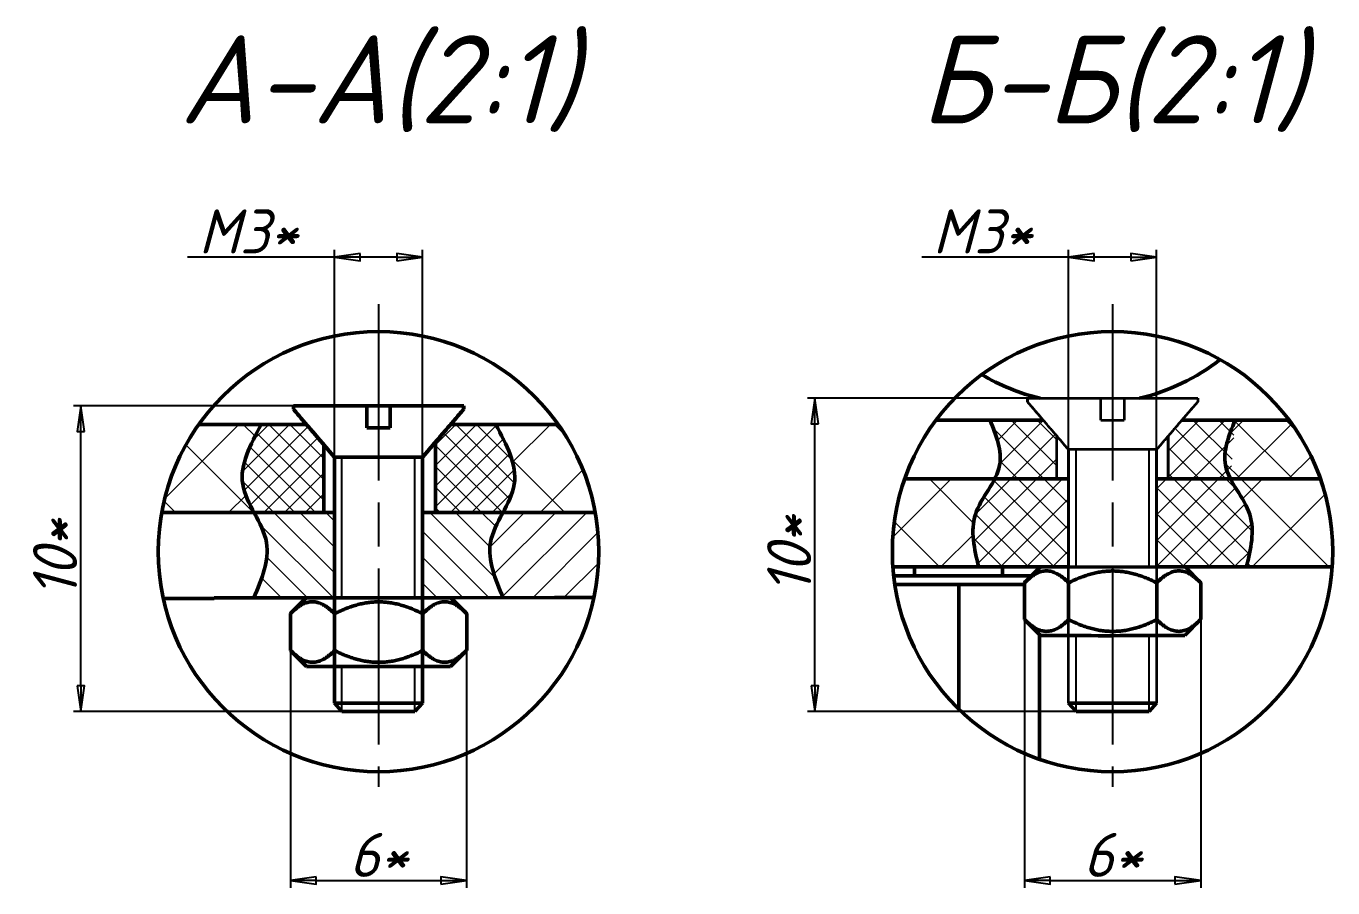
# Model space of a CAD drawing. Header units: inches. Extents: x -14 to 5184, y -66 to 1689.
# Drawn here: x 2811.5 to 2900.5, y 564.7 to 623.5 of the extents above; entities that cross this region are included whole.
import ezdxf

# ---------------------------------------------------------------- set-up
doc = ezdxf.new("R2010")
doc.units = ezdxf.units.IN
doc.header["$MEASUREMENT"] = 0
doc.linetypes.add('ACAD_ISO08W100', pattern=[36, 24, -3, 6, -3])
for name, color, linetype, lineweight in [('Видимые тонкие (ГОСТ)', 7, 'Continuous', 25), ('Видимый контур (ГОСТ)', 7, 'Continuous', 50), ('Осевая линия (ГОСТ)', 7, 'ACAD_ISO08W100', 25), ('Размер (ГОСТ)', 7, 'Continuous', 25), ('Штриховка (ГОСТ)', 7, 'Continuous', 18)]:
    doc.layers.add(name, color=color, linetype=linetype, lineweight=lineweight)
doc.styles.add('Standart 3.0', font='gost_b.ttf', dxfattribs={"oblique": 15, "height": 3})
doc.dimstyles.new('Обычный (ГОСТ)', dxfattribs={"dimscale": 0.5, "dimtxt": 3.5, "dimasz": 3.5, "dimexe": 1, "dimexo": 0, "dimgap": 0.5, "dimtad": 1, "dimrnd": 1e-08, "dimtxsty": 'Standart 3.0', "dimblk": 'Filled-1', "dimblk1": 'Filled-1', "dimblk2": 'Filled-1', "dimcen": 0.09, "dimdle": 15, "dimclrd": 256, "dimclre": 256, "dimclrt": 256, "dimazin": 2, "dimtfac": 0.714286, "dimtmove": 0, "dimatfit": 3, "dimfxl": 1, "dimtolj": 1, "dimlwd": 25, "dimlwe": 25, "dimarcsym": 0})

# ---------------------------------------------------------------- blocks, each defined once
blk = doc.blocks.new('Filled-1')
at = {"color": 0}
for p, q in [((0, 0), (-1, 0.143)), ((-1, 0.143), (-1, -0.143)), ((-1, 0), (0, 0)), ((-1, -0.143), (0, 0))]:
    blk.add_line(p, q, dxfattribs=at)
at = {"color": 0, "flags": 128}
blk.add_lwpolyline([(-1, -0.143), (0, 0), (-1, 0.143), (-1, -0.143)], dxfattribs=at)
at = {"color": 0}
blk.add_solid([(-1, -0.143), (0, 0), (-1, 0.143), (-1, -0.143)], dxfattribs=at)
blk = doc.blocks.new('*D165')
at = {"layer": 'Размер (ГОСТ)', "lineweight": 25, "ltscale": 0.5, "transparency": 16777216}
for p, q in [((2832.546, 577.326), (2832.541, 608.234)), ((2838.546, 577.327), (2838.541, 608.235)), ((2832.541, 607.734), (2822.546, 607.732)), ((2836.791, 607.735), (2834.291, 607.734))]:
    blk.add_line(p, q, dxfattribs=at)
at = {"layer": 'Размер (ГОСТ)', "lineweight": 25, "ltscale": 0.5, "transparency": 16777216, "xscale": 1.75, "yscale": 1.75, "zscale": 1.75}
for p, rotation in [((2832.541, 607.734), 180.0104480652534), ((2838.541, 607.735), 0.01044806525340723)]:
    blk.add_blockref('Filled-1', p, dxfattribs=dict(at, rotation=rotation))
at = {"layer": 'Размер (ГОСТ)', "ltscale": 0.5, "transparency": 16777216, "insert": (2826.668, 609.483), "char_height": 3, "attachment_point": 5, "rotation": 0.01045, "style": 'Standart 3.0'}
blk.add_mtext('\\A1;{\\fGOST type B|b0|i0|c204|p0;М3}*', dxfattribs=at)
blk = doc.blocks.new('*D166')
at = {"layer": 'Размер (ГОСТ)', "lineweight": 25, "ltscale": 0.5, "transparency": 16777216}
for p, q in [((2833.058, 597.595), (2814.77, 597.595)), ((2815.27, 578.511), (2815.27, 595.845)), ((2833.058, 576.761), (2814.77, 576.761))]:
    blk.add_line(p, q, dxfattribs=at)
at = {"layer": 'Размер (ГОСТ)', "lineweight": 25, "ltscale": 0.5, "transparency": 16777216, "xscale": 1.75, "yscale": 1.75, "zscale": 1.75}
for p, rotation in [((2815.27, 597.595), 90), ((2815.27, 576.761), 270)]:
    blk.add_blockref('Filled-1', p, dxfattribs=dict(at, rotation=rotation))
at = {"layer": 'Размер (ГОСТ)', "ltscale": 0.5, "transparency": 16777216, "insert": (2813.514, 587.178), "char_height": 3, "width": 2.20134, "attachment_point": 5, "rotation": 90, "style": 'Standart 3.0'}
blk.add_mtext('\\A1;{\\fGOST type B|b0|i0|c204|p0;10}*', dxfattribs=at)
blk = doc.blocks.new('*D167')
at = {"layer": 'Размер (ГОСТ)', "lineweight": 25, "ltscale": 0.5, "transparency": 16777216}
for p, q in [((2829.551, 580.924), (2829.551, 564.736)), ((2841.542, 580.917), (2841.542, 564.736)), ((2831.301, 565.236), (2839.792, 565.236))]:
    blk.add_line(p, q, dxfattribs=at)
at = {"layer": 'Размер (ГОСТ)', "lineweight": 25, "ltscale": 0.5, "transparency": 16777216, "xscale": 1.75, "yscale": 1.75, "zscale": 1.75, "rotation": 180}
blk.add_blockref('Filled-1', (2829.551, 565.236), dxfattribs=at)
at = {"layer": 'Размер (ГОСТ)', "lineweight": 25, "ltscale": 0.5, "transparency": 16777216, "xscale": 1.75, "yscale": 1.75, "zscale": 1.75}
blk.add_blockref('Filled-1', (2841.542, 565.236), dxfattribs=at)
at = {"layer": 'Размер (ГОСТ)', "ltscale": 0.5, "transparency": 16777216, "insert": (2835.546, 566.986), "char_height": 3, "attachment_point": 5, "style": 'Standart 3.0'}
blk.add_mtext('\\A1;6*', dxfattribs=at)
blk = doc.blocks.new('*D168')
at = {"layer": 'Размер (ГОСТ)', "lineweight": 25, "ltscale": 0.5, "transparency": 16777216}
for p, q in [((2882.547, 577.326), (2882.547, 608.236)), ((2888.54, 577.326), (2888.54, 608.236)), ((2882.547, 607.736), (2872.552, 607.736)), ((2886.79, 607.736), (2884.297, 607.736))]:
    blk.add_line(p, q, dxfattribs=at)
at = {"layer": 'Размер (ГОСТ)', "lineweight": 25, "ltscale": 0.5, "transparency": 16777216, "xscale": 1.75, "yscale": 1.75, "zscale": 1.75, "rotation": 180}
blk.add_blockref('Filled-1', (2882.547, 607.736), dxfattribs=at)
at = {"layer": 'Размер (ГОСТ)', "lineweight": 25, "ltscale": 0.5, "transparency": 16777216, "xscale": 1.75, "yscale": 1.75, "zscale": 1.75}
blk.add_blockref('Filled-1', (2888.54, 607.736), dxfattribs=at)
at = {"layer": 'Размер (ГОСТ)', "ltscale": 0.5, "transparency": 16777216, "insert": (2876.675, 609.486), "char_height": 3, "attachment_point": 5, "style": 'Standart 3.0'}
blk.add_mtext('\\A1;{\\fGOST type B|b0|i0|c204|p0;М3}*', dxfattribs=at)
blk = doc.blocks.new('*D169')
at = {"layer": 'Размер (ГОСТ)', "lineweight": 25, "ltscale": 0.5, "transparency": 16777216}
for p, q in [((2879.544, 583.497), (2879.544, 564.736)), ((2891.544, 583.497), (2891.544, 564.736)), ((2881.294, 565.236), (2889.794, 565.236))]:
    blk.add_line(p, q, dxfattribs=at)
at = {"layer": 'Размер (ГОСТ)', "lineweight": 25, "ltscale": 0.5, "transparency": 16777216, "xscale": 1.75, "yscale": 1.75, "zscale": 1.75, "rotation": 180}
blk.add_blockref('Filled-1', (2879.544, 565.236), dxfattribs=at)
at = {"layer": 'Размер (ГОСТ)', "lineweight": 25, "ltscale": 0.5, "transparency": 16777216, "xscale": 1.75, "yscale": 1.75, "zscale": 1.75}
blk.add_blockref('Filled-1', (2891.544, 565.236), dxfattribs=at)
at = {"layer": 'Размер (ГОСТ)', "ltscale": 0.5, "transparency": 16777216, "insert": (2885.544, 566.986), "char_height": 3, "attachment_point": 5, "style": 'Standart 3.0'}
blk.add_mtext('\\A1;{\\fGOST type B|b0|i0|c204|p0;6}*', dxfattribs=at)
blk = doc.blocks.new('*D170')
at = {"layer": 'Размер (ГОСТ)', "lineweight": 25, "ltscale": 0.5, "transparency": 16777216}
for p, q in [((2885.544, 598.11), (2864.77, 598.11)), ((2865.27, 578.511), (2865.27, 596.36)), ((2885.544, 576.761), (2864.77, 576.761))]:
    blk.add_line(p, q, dxfattribs=at)
at = {"layer": 'Размер (ГОСТ)', "lineweight": 25, "ltscale": 0.5, "transparency": 16777216, "xscale": 1.75, "yscale": 1.75, "zscale": 1.75}
for p, rotation in [((2865.27, 598.11), 90), ((2865.27, 576.761), 270)]:
    blk.add_blockref('Filled-1', p, dxfattribs=dict(at, rotation=rotation))
at = {"layer": 'Размер (ГОСТ)', "ltscale": 0.5, "transparency": 16777216, "insert": (2863.514, 587.436), "char_height": 3, "attachment_point": 5, "rotation": 90, "style": 'Standart 3.0'}
blk.add_mtext('\\A1;{\\fGOST type B|b0|i0|c204|p0;10}*', dxfattribs=at)

msp = doc.modelspace()

# ---------------------------------------------------------------- hatches: boundary and pattern name
at = {"layer": 'Штриховка (ГОСТ)', "ltscale": 0.5}
h = msp.add_hatch(dxfattribs=at)
h.set_pattern_fill('ANSI37', color=256, scale=10)
h.set_pattern_definition([(45, (-3974.7755, -1003.4315), (-0.88388348, 0.88388348), []), (135, (-3974.7755, -1003.4315), (-0.88388348, -0.88388348), [])])
edge = h.paths.add_edge_path()
edge.add_line((2877.5877, 592.6103), (2881.747, 592.6103))
edge.add_line((2881.747, 592.6103), (2881.747, 595.5428))
edge.add_spline(control_points=[(2881.747, 595.5428), (2881.3384, 596.0192), (2880.8314, 596.6103)], knot_values=[0.0768625, 0.0768625, 0.0768625, 0.1478563, 0.1478563, 0.1478563], weights=[1.0252067, 1.0303787, 1.0236006], degree=2, periodic=0)
edge.add_line((2880.8314, 596.6103), (2877.2022, 596.6103))
edge.add_spline(control_points=[(2877.2022, 596.6103), (2877.6181, 595.562), (2878.1717, 594.1669), (2877.6682, 592.9171), (2877.5106, 592.6103)], knot_values=[0, 0, 0, 0, 1.5657328, 2.0835352, 2.0835352, 2.0835352, 2.0835352], degree=3, periodic=0)
edge = h.paths.add_edge_path(flags=17)
edge.add_spline(control_points=[(2893.5764, 592.6103), (2893.4188, 592.9171), (2892.9153, 594.1669), (2893.4689, 595.562), (2893.8848, 596.6103)], knot_values=[0, 0, 0, 0, 0.5178024, 2.0835352, 2.0835352, 2.0835352, 2.0835352], degree=3, periodic=0)
edge.add_line((2893.8848, 596.6103), (2890.2556, 596.6103))
edge.add_spline(control_points=[(2889.34, 595.5428), (2890.1323, 596.4664), (2891.3417, 597.877)], knot_values=[0, 0, 0, 0.1383147, 0.1383147, 0.1383147], weights=[1.0252067, 1.0352832, 1], degree=2, periodic=0)
edge.add_line((2889.34, 595.5428), (2889.34, 592.6103))
edge.add_line((2889.34, 592.6103), (2893.5764, 592.6103))
edge = h.paths.add_edge_path()
edge.add_spline(control_points=[(2877.5106, 592.6103), (2877.0987, 591.8081), (2875.6261, 590.0042), (2876.1317, 587.8421), (2876.4198, 586.6103)], knot_values=[2.0835352, 2.0835352, 2.0835352, 2.0835352, 3.4375708, 5.2305927, 5.2305927, 5.2305927, 5.2305927], degree=3, periodic=0)
edge.add_line((2876.4198, 586.6103), (2882.547, 586.6103))
edge.add_line((2882.547, 586.6103), (2882.547, 592.6103))
edge.add_line((2882.547, 592.6103), (2877.5106, 592.6103))
edge = h.paths.add_edge_path()
edge.add_spline(control_points=[(2894.6672, 586.6103), (2894.9553, 587.8421), (2895.4609, 590.0042), (2893.9883, 591.8081), (2893.5764, 592.6103)], knot_values=[2.0835352, 2.0835352, 2.0835352, 2.0835352, 3.8765571, 5.2305927, 5.2305927, 5.2305927, 5.2305927], degree=3, periodic=0)
edge.add_spline(control_points=[(2893.8848, 596.6103), (2893.4689, 595.562), (2892.9153, 594.1669), (2893.4188, 592.9171), (2893.5764, 592.6103)], knot_values=[0, 0, 0, 0, 1.5657328, 2.0835352, 2.0835352, 2.0835352, 2.0835352], degree=3, periodic=0)
edge.add_line((2893.5764, 592.6103), (2888.54, 592.6103))
edge.add_line((2888.54, 592.6103), (2888.54, 586.6103))
edge.add_line((2888.54, 586.6103), (2894.6672, 586.6103))
h = msp.add_hatch(dxfattribs=at)
h.set_pattern_fill('ANSI37', color=256, scale=30, angle=90)
h.set_pattern_definition([(135, (-4479.118, -641.852), (-2.6516504, -2.6516504), []), (225, (-4479.118, -641.852), (2.6516504, -2.6516504), [])])
edge = h.paths.add_edge_path()
edge.add_spline(control_points=[(2843.524, 596.3261), (2844.2639, 594.9504), (2845.3642, 592.9045), (2844.3626, 590.9636), (2844.0245, 590.3261)], knot_values=[0, 0, 0, 0, 2.1363499, 3.1769145, 3.1769145, 3.1769145, 3.1769145], degree=3, periodic=0)
edge.add_line((2844.0245, 590.3261), (2847.5336, 590.3261))
edge.add_line((2847.5336, 590.3261), (2850.304, 590.3261))
edge.add_arc((2835.5439, 587.6545), 15, 10.259857, 35.317918)
edge.add_line((2847.7832, 596.3261), (2847.5336, 596.3261))
edge.add_line((2847.5336, 596.3261), (2843.524, 596.3261))
edge = h.paths.add_edge_path()
edge.add_spline(control_points=[(2827.0639, 590.3257), (2826.7257, 590.9633), (2825.7239, 592.9043), (2826.8242, 594.9504), (2827.5641, 596.3261)], knot_values=[0, 0, 0, 0, 1.0407998, 3.1771497, 3.1771497, 3.1771497, 3.1771497], degree=3, periodic=0)
edge.add_line((2827.5641, 596.3261), (2824.3516, 596.3261))
edge.add_line((2824.3516, 596.3261), (2823.3045, 596.3261))
edge.add_arc((2835.5439, 587.6545), 15, 144.682082, 169.740143)
edge.add_line((2820.7837, 590.3261), (2824.3516, 590.3261))
edge.add_line((2824.3516, 590.3261), (2827.0639, 590.3257))
h = msp.add_hatch(dxfattribs=at)
h.set_pattern_fill('ANSI37', color=256, scale=8)
h.set_pattern_definition([(45, (-3984.1896, -926.7792), (-0.70710678, 0.70710678), []), (135, (-3984.1896, -926.7792), (-0.70710678, -0.70710678), [])])
h.paths.add_polyline_path([(2831.8276, 594.9367), (2831.8129, 594.9538), (2831.7969, 594.9725), (2831.7808, 594.9913), (2831.7646, 595.0101), (2831.7484, 595.0291), (2831.7321, 595.0481), (2831.7157, 595.0672), (2831.6993, 595.0863), (2831.6827, 595.1056), (2831.6662, 595.1249), (2831.6495, 595.1443), (2831.6328, 595.1638), (2831.616, 595.1833), (2831.5992, 595.203), (2831.5823, 595.2227), (2831.5653, 595.2425), (2831.5482, 595.2624), (2831.5311, 595.2824), (2831.5139, 595.3025), (2831.4966, 595.3226), (2831.4793, 595.3428), (2831.4618, 595.3631), (2831.4443, 595.3836), (2831.4268, 595.404), (2831.4091, 595.4246), (2831.3914, 595.4453), (2831.3736, 595.466), (2831.3557, 595.4869), (2831.3378, 595.5078), (2831.3197, 595.5288), (2831.3016, 595.5499), (2831.2835, 595.5711), (2831.2652, 595.5924), (2831.2468, 595.6138), (2831.2284, 595.6353), (2831.2099, 595.6569), (2831.1913, 595.6785), (2831.1727, 595.7003), (2831.1539, 595.7221), (2831.1351, 595.7441), (2831.1162, 595.7662), (2831.0972, 595.7883), (2831.0781, 595.8105), (2831.059, 595.8329), (2831.0397, 595.8553), (2831.0204, 595.8779), (2831.001, 595.9005), (2830.9815, 595.9233), (2830.9619, 595.9461), (2830.9422, 595.9691), (2830.9224, 595.9921), (2830.9026, 596.0153), (2830.8826, 596.0385), (2830.8626, 596.0619), (2830.8424, 596.0854), (2830.8222, 596.109), (2830.8019, 596.1327), (2830.7815, 596.1565), (2830.761, 596.1804), (2830.7404, 596.2044), (2830.7197, 596.2285), (2830.6989, 596.2527), (2830.678, 596.2771), (2830.6571, 596.3016), (2830.636, 596.3261), (2827.5641, 596.3261), (2827.5512, 596.3022), (2827.5383, 596.2782), (2827.5254, 596.2542), (2827.5125, 596.2302), (2827.4996, 596.2063), (2827.4868, 596.1823), (2827.4739, 596.1583), (2827.461, 596.1343), (2827.4482, 596.1104), (2827.4353, 596.0864), (2827.4225, 596.0624), (2827.4097, 596.0385), (2827.3969, 596.0145), (2827.3841, 595.9905), (2827.3713, 595.9665), (2827.3586, 595.9426), (2827.3458, 595.9186), (2827.3331, 595.8946), (2827.3204, 595.8707), (2827.3077, 595.8467), (2827.2951, 595.8228), (2827.2824, 595.7988), (2827.2698, 595.7748), (2827.2572, 595.7509), (2827.2447, 595.7269), (2827.2321, 595.703), (2827.2196, 595.679), (2827.2072, 595.655), (2827.1947, 595.6311), (2827.1823, 595.6071), (2827.1699, 595.5832), (2827.1576, 595.5592), (2827.1453, 595.5353), (2827.133, 595.5114), (2827.1208, 595.4874), (2827.1086, 595.4635), (2827.0965, 595.4395), (2827.0844, 595.4156), (2827.0723, 595.3917), (2827.0603, 595.3677), (2827.0483, 595.3438), (2827.0364, 595.3199), (2827.0245, 595.296), (2827.0127, 595.272), (2827.0009, 595.2481), (2826.9891, 595.2242), (2826.9774, 595.2003), (2826.9658, 595.1764), (2826.9542, 595.1525), (2826.9427, 595.1286), (2826.9312, 595.1046), (2826.9198, 595.0807), (2826.9085, 595.0568), (2826.8972, 595.033), (2826.8859, 595.0091), (2826.8748, 594.9852), (2826.8637, 594.9613), (2826.8526, 594.9374), (2826.8416, 594.9135), (2826.8307, 594.8896), (2826.8199, 594.8658), (2826.8091, 594.8419), (2826.7984, 594.818), (2826.7878, 594.7942), (2826.7772, 594.7703), (2826.7667, 594.7465), (2826.7563, 594.7226), (2826.7459, 594.6988), (2826.7356, 594.6749), (2826.7255, 594.6511), (2826.7153, 594.6272), (2826.7053, 594.6034), (2826.6953, 594.5796), (2826.6855, 594.5558), (2826.6757, 594.5319), (2826.666, 594.5081), (2826.6564, 594.4843), (2826.6468, 594.4605), (2826.6374, 594.4367), (2826.628, 594.4129), (2826.6187, 594.3891), (2826.6096, 594.3653), (2826.6005, 594.3415), (2826.5915, 594.3178), (2826.5826, 594.294), (2826.5738, 594.2702), (2826.565, 594.2464), (2826.5564, 594.2227), (2826.5479, 594.1989), (2826.5395, 594.1752), (2826.5312, 594.1514), (2826.523, 594.1277), (2826.5149, 594.1039), (2826.5068, 594.0802), (2826.4989, 594.0565), (2826.4911, 594.0328), (2826.4835, 594.0091), (2826.4759, 593.9853), (2826.4684, 593.9616), (2826.461, 593.9379), (2826.4538, 593.9143), (2826.4467, 593.8906), (2826.4396, 593.8669), (2826.4327, 593.8432), (2826.4259, 593.8195), (2826.4193, 593.7959), (2826.4127, 593.7722), (2826.4063, 593.7486), (2826.4, 593.7249), (2826.3938, 593.7013), (2826.3877, 593.6776), (2826.3818, 593.654), (2826.3759, 593.6304), (2826.3702, 593.6068), (2826.3647, 593.5832), (2826.3592, 593.5596), (2826.3539, 593.536), (2826.3488, 593.5124), (2826.3437, 593.4888), (2826.3388, 593.4652), (2826.334, 593.4417), (2826.3294, 593.4181), (2826.3249, 593.3945), (2826.3205, 593.371), (2826.3163, 593.3474), (2826.3122, 593.3239), (2826.3082, 593.3004), (2826.3044, 593.2769), (2826.3008, 593.2533), (2826.2972, 593.2298), (2826.2939, 593.2063), (2826.2906, 593.1828), (2826.2876, 593.1594), (2826.2846, 593.1359), (2826.2818, 593.1124), (2826.2792, 593.089), (2826.2767, 593.0655), (2826.2744, 593.042), (2826.2722, 593.0186), (2826.2702, 592.9952), (2826.2683, 592.9718), (2826.2666, 592.9483), (2826.2651, 592.9249), (2826.2637, 592.9015), (2826.2625, 592.8781), (2826.2614, 592.8548), (2826.2605, 592.8314), (2826.2598, 592.808), (2826.2592, 592.7847), (2826.2588, 592.7613), (2826.2586, 592.738), (2826.2585, 592.7146), (2826.2586, 592.6913), (2826.2589, 592.668), (2826.2593, 592.6447), (2826.26, 592.6214), (2826.2608, 592.5981), (2826.2617, 592.5748), (2826.2629, 592.5515), (2826.2642, 592.5283), (2826.2657, 592.505), (2826.2674, 592.4818), (2826.2693, 592.4585), (2826.2713, 592.4353), (2826.2735, 592.4121), (2826.2759, 592.3889), (2826.2785, 592.3657), (2826.2813, 592.3425), (2826.2843, 592.3193), (2826.2875, 592.2961), (2826.2908, 592.273), (2826.2944, 592.2498), (2826.2981, 592.2267), (2826.302, 592.2035), (2826.3061, 592.1804), (2826.3104, 592.1573), (2826.3149, 592.1342), (2826.3196, 592.1111), (2826.3244, 592.088), (2826.3295, 592.0649), (2826.3347, 592.0418), (2826.34, 592.0188), (2826.3456, 591.9957), (2826.3513, 591.9727), (2826.3572, 591.9496), (2826.3632, 591.9266), (2826.3694, 591.9036), (2826.3758, 591.8806), (2826.3823, 591.8576), (2826.389, 591.8346), (2826.3958, 591.8116), (2826.4028, 591.7886), (2826.4099, 591.7656), (2826.4172, 591.7426), (2826.4246, 591.7197), (2826.4322, 591.6967), (2826.4399, 591.6738), (2826.4477, 591.6508), (2826.4557, 591.6279), (2826.4638, 591.6049), (2826.4721, 591.582), (2826.4805, 591.5591), (2826.489, 591.5362), (2826.4976, 591.5133), (2826.5063, 591.4904), (2826.5152, 591.4674), (2826.5242, 591.4446), (2826.5333, 591.4217), (2826.5425, 591.3988), (2826.5518, 591.3759), (2826.5613, 591.353), (2826.5708, 591.3301), (2826.5804, 591.3073), (2826.5902, 591.2844), (2826.6001, 591.2616), (2826.61, 591.2387), (2826.62, 591.2159), (2826.6302, 591.193), (2826.6404, 591.1702), (2826.6507, 591.1473), (2826.6612, 591.1245), (2826.6716, 591.1016), (2826.6822, 591.0788), (2826.6929, 591.056), (2826.7036, 591.0332), (2826.7144, 591.0103), (2826.7253, 590.9875), (2826.7363, 590.9647), (2826.7473, 590.9419), (2826.7584, 590.9191), (2826.7696, 590.8962), (2826.7808, 590.8734), (2826.7921, 590.8506), (2826.8035, 590.8278), (2826.8149, 590.805), (2826.8263, 590.7822), (2826.8378, 590.7594), (2826.8494, 590.7366), (2826.861, 590.7138), (2826.8727, 590.691), (2826.8844, 590.6682), (2826.8961, 590.6454), (2826.9079, 590.6226), (2826.9197, 590.5998), (2826.9315, 590.577), (2826.9434, 590.5542), (2826.9553, 590.5314), (2826.9673, 590.5086), (2826.9793, 590.4858), (2826.9913, 590.463), (2827.0033, 590.4402), (2827.0153, 590.4174), (2827.0274, 590.3946), (2827.0394, 590.3718), (2827.0515, 590.349), (2827.0636, 590.3261), (2831.8276, 590.3261)])
h.paths.add_polyline_path([(2839.4497, 595.1519), (2839.4218, 595.1194), (2839.4263, 590.3261), (2844.0245, 590.3261), (2844.0366, 590.349), (2844.0487, 590.3718), (2844.0608, 590.3946), (2844.0728, 590.4174), (2844.0849, 590.4402), (2844.0969, 590.463), (2844.1089, 590.4858), (2844.1208, 590.5086), (2844.1328, 590.5314), (2844.1447, 590.5542), (2844.1566, 590.577), (2844.1684, 590.5998), (2844.1803, 590.6226), (2844.192, 590.6454), (2844.2038, 590.6682), (2844.2155, 590.691), (2844.2271, 590.7138), (2844.2387, 590.7366), (2844.2503, 590.7594), (2844.2618, 590.7822), (2844.2733, 590.805), (2844.2847, 590.8278), (2844.296, 590.8506), (2844.3073, 590.8734), (2844.3185, 590.8962), (2844.3297, 590.9191), (2844.3408, 590.9419), (2844.3518, 590.9647), (2844.3628, 590.9875), (2844.3737, 591.0103), (2844.3845, 591.0332), (2844.3952, 591.056), (2844.4059, 591.0788), (2844.4165, 591.1016), (2844.427, 591.1245), (2844.4374, 591.1473), (2844.4477, 591.1702), (2844.4579, 591.193), (2844.4681, 591.2159), (2844.4781, 591.2387), (2844.4881, 591.2616), (2844.4979, 591.2844), (2844.5077, 591.3073), (2844.5173, 591.3301), (2844.5269, 591.353), (2844.5363, 591.3759), (2844.5456, 591.3988), (2844.5549, 591.4217), (2844.564, 591.4446), (2844.5729, 591.4674), (2844.5818, 591.4904), (2844.5906, 591.5133), (2844.5992, 591.5362), (2844.6077, 591.5591), (2844.6161, 591.582), (2844.6243, 591.6049), (2844.6324, 591.6279), (2844.6404, 591.6508), (2844.6482, 591.6738), (2844.6559, 591.6967), (2844.6635, 591.7197), (2844.6709, 591.7426), (2844.6782, 591.7656), (2844.6853, 591.7886), (2844.6923, 591.8116), (2844.6991, 591.8346), (2844.7058, 591.8576), (2844.7123, 591.8806), (2844.7187, 591.9036), (2844.7249, 591.9266), (2844.731, 591.9496), (2844.7368, 591.9727), (2844.7425, 591.9957), (2844.7481, 592.0188), (2844.7535, 592.0418), (2844.7587, 592.0649), (2844.7637, 592.088), (2844.7685, 592.1111), (2844.7732, 592.1342), (2844.7777, 592.1573), (2844.782, 592.1804), (2844.7861, 592.2035), (2844.79, 592.2267), (2844.7938, 592.2498), (2844.7973, 592.273), (2844.8007, 592.2961), (2844.8038, 592.3193), (2844.8068, 592.3425), (2844.8096, 592.3657), (2844.8122, 592.3889), (2844.8146, 592.4121), (2844.8168, 592.4353), (2844.8189, 592.4585), (2844.8207, 592.4818), (2844.8224, 592.505), (2844.8239, 592.5283), (2844.8253, 592.5515), (2844.8264, 592.5748), (2844.8274, 592.5981), (2844.8282, 592.6214), (2844.8288, 592.6447), (2844.8292, 592.668), (2844.8295, 592.6913), (2844.8296, 592.7146), (2844.8295, 592.738), (2844.8293, 592.7613), (2844.8289, 592.7847), (2844.8283, 592.808), (2844.8276, 592.8314), (2844.8267, 592.8548), (2844.8256, 592.8781), (2844.8244, 592.9015), (2844.823, 592.9249), (2844.8215, 592.9483), (2844.8198, 592.9718), (2844.8179, 592.9952), (2844.8159, 593.0186), (2844.8137, 593.042), (2844.8114, 593.0655), (2844.8089, 593.089), (2844.8063, 593.1124), (2844.8035, 593.1359), (2844.8006, 593.1594), (2844.7975, 593.1828), (2844.7943, 593.2063), (2844.7909, 593.2298), (2844.7874, 593.2533), (2844.7837, 593.2769), (2844.7799, 593.3004), (2844.776, 593.3239), (2844.7719, 593.3474), (2844.7676, 593.371), (2844.7633, 593.3945), (2844.7588, 593.4181), (2844.7541, 593.4417), (2844.7493, 593.4652), (2844.7444, 593.4888), (2844.7394, 593.5124), (2844.7342, 593.536), (2844.7289, 593.5596), (2844.7235, 593.5832), (2844.7179, 593.6068), (2844.7122, 593.6304), (2844.7064, 593.654), (2844.7004, 593.6776), (2844.6944, 593.7013), (2844.6882, 593.7249), (2844.6819, 593.7486), (2844.6754, 593.7722), (2844.6689, 593.7959), (2844.6622, 593.8195), (2844.6554, 593.8432), (2844.6485, 593.8669), (2844.6415, 593.8906), (2844.6343, 593.9143), (2844.6271, 593.9379), (2844.6197, 593.9616), (2844.6123, 593.9853), (2844.6047, 594.0091), (2844.597, 594.0328), (2844.5892, 594.0565), (2844.5813, 594.0802), (2844.5733, 594.1039), (2844.5652, 594.1277), (2844.557, 594.1514), (2844.5486, 594.1752), (2844.5402, 594.1989), (2844.5317, 594.2227), (2844.5231, 594.2464), (2844.5144, 594.2702), (2844.5056, 594.294), (2844.4967, 594.3178), (2844.4877, 594.3415), (2844.4786, 594.3653), (2844.4694, 594.3891), (2844.4601, 594.4129), (2844.4508, 594.4367), (2844.4413, 594.4605), (2844.4318, 594.4843), (2844.4222, 594.5081), (2844.4125, 594.5319), (2844.4027, 594.5558), (2844.3928, 594.5796), (2844.3828, 594.6034), (2844.3728, 594.6272), (2844.3627, 594.6511), (2844.3525, 594.6749), (2844.3422, 594.6988), (2844.3319, 594.7226), (2844.3214, 594.7465), (2844.311, 594.7703), (2844.3004, 594.7942), (2844.2897, 594.818), (2844.279, 594.8419), (2844.2683, 594.8658), (2844.2574, 594.8896), (2844.2465, 594.9135), (2844.2355, 594.9374), (2844.2245, 594.9613), (2844.2134, 594.9852), (2844.2022, 595.0091), (2844.191, 595.033), (2844.1797, 595.0568), (2844.1683, 595.0807), (2844.1569, 595.1046), (2844.1454, 595.1286), (2844.1339, 595.1525), (2844.1223, 595.1764), (2844.1107, 595.2003), (2844.099, 595.2242), (2844.0873, 595.2481), (2844.0755, 595.272), (2844.0636, 595.296), (2844.0518, 595.3199), (2844.0398, 595.3438), (2844.0279, 595.3677), (2844.0158, 595.3917), (2844.0038, 595.4156), (2843.9917, 595.4395), (2843.9795, 595.4635), (2843.9673, 595.4874), (2843.9551, 595.5114), (2843.9428, 595.5353), (2843.9305, 595.5592), (2843.9182, 595.5832), (2843.9058, 595.6071), (2843.8934, 595.6311), (2843.881, 595.655), (2843.8685, 595.679), (2843.856, 595.703), (2843.8435, 595.7269), (2843.8309, 595.7509), (2843.8183, 595.7748), (2843.8057, 595.7988), (2843.7931, 595.8228), (2843.7804, 595.8467), (2843.7677, 595.8707), (2843.755, 595.8946), (2843.7423, 595.9186), (2843.7296, 595.9426), (2843.7168, 595.9665), (2843.704, 595.9905), (2843.6913, 596.0145), (2843.6784, 596.0385), (2843.6656, 596.0624), (2843.6528, 596.0864), (2843.64, 596.1104), (2843.6271, 596.1343), (2843.6142, 596.1583), (2843.6014, 596.1823), (2843.5885, 596.2063), (2843.5756, 596.2302), (2843.5627, 596.2542), (2843.5498, 596.2782), (2843.5369, 596.3022), (2843.524, 596.3261), (2840.4567, 596.3261), (2840.4215, 596.285), (2840.3865, 596.2442), (2840.3518, 596.2038), (2840.3173, 596.1636), (2840.2832, 596.1237), (2840.2492, 596.0842), (2840.2156, 596.0449), (2840.1822, 596.0059), (2840.149, 595.9673), (2840.1161, 595.9289), (2840.0834, 595.8908), (2840.051, 595.853), (2840.0188, 595.8155), (2839.9869, 595.7782), (2839.9552, 595.7412), (2839.9237, 595.7045), (2839.8924, 595.6681), (2839.8614, 595.6319), (2839.8306, 595.596), (2839.8, 595.5604), (2839.7697, 595.525), (2839.7396, 595.4899), (2839.7096, 595.455), (2839.6799, 595.4203), (2839.6504, 595.3859), (2839.6211, 595.3518), (2839.5921, 595.3179), (2839.5632, 595.2842), (2839.5345, 595.2508), (2839.506, 595.2176), (2839.4778, 595.1846)])
h = msp.add_hatch(dxfattribs=at)
h.set_pattern_fill('ANSI37', color=256, scale=20)
h.set_pattern_definition([(45, (-4654.2345, -566.9011), (-1.76776695, 1.76776695), []), (135, (-4654.2345, -566.9011), (-1.76776695, -1.76776695), [])])
edge = h.paths.add_edge_path()
edge.add_spline(control_points=[(2893.8848, 596.6103), (2893.4689, 595.562), (2892.9153, 594.1669), (2893.4188, 592.9171), (2893.5764, 592.6103)], knot_values=[0, 0, 0, 0, 3.1314656, 4.1670704, 4.1670704, 4.1670704, 4.1670704], degree=3, periodic=0)
edge.add_line((2893.5764, 592.6103), (2899.7014, 592.6103))
edge.add_arc((2885.5437, 587.6545), 15, 19.292639, 36.65961)
edge.add_line((2897.5767, 596.6103), (2893.8848, 596.6103))
h = msp.add_hatch(dxfattribs=at)
h.set_pattern_fill('ANSI37', color=256, scale=30)
h.set_pattern_definition([(45, (-4654.2345, -566.901), (-2.6516504, 2.6516504), []), (135, (-4654.2345, -566.901), (-2.6516504, -2.6516504), [])])
edge = h.paths.add_edge_path()
edge.add_arc((2885.5437, 587.6545), 15, 180, 183.991407)
edge.add_line((2870.5801, 586.6103), (2876.4198, 586.6103))
edge.add_spline(control_points=[(2876.4198, 586.6103), (2876.1317, 587.8421), (2875.6261, 590.0042), (2877.0987, 591.8081), (2877.5106, 592.6103)], knot_values=[4.1670704, 4.1670704, 4.1670704, 4.1670704, 7.7531142, 10.4611854, 10.4611854, 10.4611854, 10.4611854], degree=3, periodic=0)
edge.add_line((2877.5106, 592.6103), (2871.386, 592.6103))
edge.add_arc((2885.5437, 587.6545), 15, 160.707361, 180)
edge = h.paths.add_edge_path(flags=17)
edge.add_line((2899.7014, 592.6103), (2893.5764, 592.6103))
edge.add_spline(control_points=[(2893.5764, 592.6103), (2893.9883, 591.8081), (2895.4609, 590.0042), (2894.9553, 587.8421), (2894.6672, 586.6103)], knot_values=[4.1670704, 4.1670704, 4.1670704, 4.1670704, 6.8751416, 10.4611854, 10.4611854, 10.4611854, 10.4611854], degree=3, periodic=0)
edge.add_line((2894.6672, 586.6103), (2900.5073, 586.6103))
edge.add_arc((2885.5437, 587.6545), 15, 356.008593, 360)
edge.add_arc((2885.5437, 587.6545), 15, 0, 19.292639)
h = msp.add_hatch(dxfattribs=at)
h.set_pattern_fill('ANSI31', color=256, scale=10, angle=90)
h.set_pattern_definition([(135, (-3984.1896, -926.7792), (-0.88388348, -0.88388348), [])])
edge = h.paths.add_edge_path()
edge.add_spline(control_points=[(2827.0636, 590.3261), (2827.4234, 589.6476), (2828.443, 587.7783), (2827.589, 585.774), (2827.046, 584.4994)], knot_values=[3.1768806, 3.1768806, 3.1768806, 3.1768806, 4.2843363, 6.218606, 6.218606, 6.218606, 6.218606], degree=3, periodic=0)
edge.add_line((2827.046, 584.4994), (2832.5509, 584.5038))
edge.add_line((2832.5509, 584.5038), (2832.5455, 590.326))
edge.add_line((2832.5455, 590.326), (2827.0636, 590.3261))
edge = h.paths.add_edge_path()
edge.add_spline(control_points=[(2844.0354, 584.5153), (2843.4946, 585.7845), (2842.6479, 587.7832), (2843.6647, 589.6476), (2844.0245, 590.3261)], knot_values=[3.1768806, 3.1768806, 3.1768806, 3.1768806, 5.1031335, 6.2105893, 6.2105893, 6.2105893, 6.2105893], degree=3, periodic=0)
edge.add_line((2844.0245, 590.3261), (2838.5418, 590.326))
edge.add_line((2838.5418, 590.326), (2838.5472, 584.5108))
edge.add_line((2838.5472, 584.5108), (2840.4376, 584.5119))
edge.add_line((2840.4376, 584.5119), (2844.0354, 584.5153))
h = msp.add_hatch(dxfattribs=at)
h.set_pattern_fill('ANSI31', color=256, scale=12)
h.set_pattern_definition([(45, (-4479.1182, -641.8521), (-1.06066017, 1.06066017), [])])
edge = h.paths.add_edge_path()
edge.add_spline(control_points=[(2844.0245, 590.3261), (2843.6647, 589.6476), (2842.6479, 587.7832), (2843.4946, 585.7845), (2844.0354, 584.5153)], knot_values=[6.3538291, 6.3538291, 6.3538291, 6.3538291, 8.5686727, 12.4211786, 12.4211786, 12.4211786, 12.4211786], degree=3, periodic=0)
edge.add_line((2844.0354, 584.5153), (2847.5336, 584.5185))
edge.add_line((2847.5336, 584.5185), (2850.213, 584.521))
edge.add_arc((2835.5439, 587.6545), 15, 347.942339, 360)
edge.add_arc((2835.5439, 587.6545), 15, 0, 10.259857)
edge.add_line((2850.304, 590.3261), (2847.5336, 590.3261))
edge.add_line((2847.5336, 590.3261), (2844.0245, 590.3261))

# ---------------------------------------------------------------- linework, layer by layer
at = {"layer": 'Видимые тонкие (ГОСТ)', "ltscale": 0.5}
for p, q in [((2883.059, 586.6078), (2883.059, 594.6103)), ((2888.028, 586.6129), (2888.028, 594.6103)), ((2833.0584, 584.502), (2833.0584, 594.087)), ((2838.0274, 584.5071), (2838.0274, 594.0949)), ((2883.059, 576.7607), (2883.059, 581.9288)), ((2888.028, 576.7607), (2888.028, 581.9298)), ((2833.0584, 576.7607), (2833.0584, 579.823)), ((2838.0274, 576.7607), (2838.0274, 579.824))]:
    msp.add_line(p, q, dxfattribs=at)
at = {"layer": 'Видимый контур (ГОСТ)', "lineweight": 35}
for p, q in [((2879.7453, 598.1103), (2879.7435, 598.1103)), ((2879.7435, 598.1103), (2879.7435, 597.877)), ((2879.7453, 598.1103), (2887.38, 598.1103)), ((2879.7453, 597.877), (2879.7453, 598.1103)), ((2884.7435, 596.6103), (2884.7435, 598.1103)), ((2886.3435, 598.1103), (2886.3435, 596.6103)), ((2887.38, 598.1103), (2889.5435, 598.1103)), ((2889.5435, 598.1103), (2891.3417, 598.1103)), ((2891.3417, 598.1103), (2891.3417, 597.877)), ((2891.3435, 598.1103), (2891.3417, 598.1103)), ((2891.3435, 598.1103), (2891.3435, 597.877)), ((2879.7435, 597.877), (2879.7453, 597.877)), ((2880.7339, 596.7216), (2879.7435, 597.877)), ((2890.2578, 596.6103), (2891.3435, 597.877)), ((2891.3417, 597.877), (2891.3435, 597.877)), ((2884.7435, 596.6103), (2886.3435, 596.6103)), ((2881.747, 592.6103), (2881.747, 595.5428)), ((2889.34, 595.5428), (2889.34, 592.6103)), ((2889.34, 592.6103), (2889.34, 595.5428)), ((2882.547, 594.6103), (2882.547, 592.6103)), ((2882.547, 577.3261), (2882.547, 594.6103)), ((2888.54, 592.6103), (2888.54, 594.6103)), ((2888.54, 594.6103), (2888.54, 577.3261)), ((2882.547, 592.6103), (2882.547, 586.6103)), ((2888.54, 586.6103), (2888.54, 592.6103))]:
    msp.add_line(p, q, dxfattribs=at)
at = {"layer": 'Видимый контур (ГОСТ)'}
for p, q in [((2829.7481, 597.5949), (2829.7464, 597.5949)), ((2829.7464, 597.5949), (2829.7464, 597.3616)), ((2829.7464, 597.3616), (2829.7481, 597.3616)), ((2830.7367, 596.2061), (2829.7464, 597.3616)), ((2829.7481, 597.5949), (2837.3828, 597.5949)), ((2829.7481, 597.3616), (2829.7481, 597.5949)), ((2834.7464, 596.0949), (2834.7464, 597.5949)), ((2836.3464, 597.5949), (2836.3464, 596.0949)), ((2837.3828, 597.5949), (2839.5464, 597.5949)), ((2839.5464, 597.5949), (2841.3446, 597.5949)), ((2840.2606, 596.0949), (2841.3464, 597.3616)), ((2841.3446, 597.5949), (2841.3446, 597.3616)), ((2841.3464, 597.5949), (2841.3446, 597.5949)), ((2841.3446, 597.3616), (2841.3464, 597.3616)), ((2841.3464, 597.5949), (2841.3464, 597.3616)), ((2823.3045, 596.3261), (2824.3516, 596.3261)), ((2824.3516, 596.3261), (2830.636, 596.3261)), ((2840.4567, 596.3261), (2847.5336, 596.3261)), ((2847.5336, 596.3261), (2847.7832, 596.3261)), ((2873.5107, 596.6103), (2880.8314, 596.6103)), ((2890.2578, 596.6103), (2897.5767, 596.6103)), ((2834.7464, 596.0949), (2836.3464, 596.0949)), ((2831.8276, 594.9367), (2831.8276, 590.3261)), ((2831.8331, 590.415), (2831.8289, 594.9352)), ((2839.4207, 590.3261), (2839.4207, 595.1181)), ((2839.4218, 595.1194), (2839.4262, 590.4186)), ((2871.386, 592.6103), (2881.747, 592.6103)), ((2882.547, 592.6103), (2871.386, 592.6103)), ((2899.7014, 592.6103), (2888.54, 592.6103)), ((2889.34, 592.6103), (2899.7014, 592.6103)), ((2824.3516, 590.3261), (2820.7837, 590.3261)), ((2832.5487, 590.3247), (2824.3516, 590.3261)), ((2847.5336, 590.3261), (2838.544, 590.326)), ((2850.304, 590.3261), (2847.5336, 590.3261)), ((2882.547, 586.6103), (2870.5801, 586.6103)), ((2872.0435, 586.6103), (2872.0435, 586.0103)), ((2878.0435, 586.6103), (2878.0435, 586.0103)), ((2880.6097, 586.6053), (2879.5572, 585.5524)), ((2900.5073, 586.6103), (2888.54, 586.6103)), ((2890.4773, 586.6154), (2891.5436, 585.5496)), ((2875.0661, 586.0103), (2870.6341, 586.0103)), ((2879.9661, 586.0103), (2875.0661, 586.0103)), ((2870.7125, 585.4103), (2875.0661, 585.4103)), ((2875.0661, 585.4103), (2879.5435, 585.4103)), ((2875.0661, 585.4103), (2875.0661, 576.9204)), ((2879.5483, 583.0298), (2879.5478, 585.543)), ((2882.5522, 583.0202), (2882.5517, 585.5334)), ((2888.5522, 583.0214), (2888.5517, 585.5346)), ((2891.5483, 583.0322), (2891.5478, 585.5454)), ((2832.663, 584.5047), (2824.3516, 584.4969)), ((2830.6123, 584.4995), (2829.5598, 583.4466)), ((2847.5336, 584.5185), (2838.4986, 584.5101)), ((2840.48, 584.5096), (2841.5462, 583.4438)), ((2850.213, 584.521), (2847.5335, 584.5185)), ((2829.551, 580.924), (2829.5505, 583.4372)), ((2832.5548, 580.9144), (2832.5543, 583.4276)), ((2838.5548, 580.9156), (2838.5543, 583.4288)), ((2841.551, 580.9264), (2841.5505, 583.4396)), ((2880.6419, 581.9366), (2879.5525, 583.0256)), ((2890.4551, 581.9386), (2891.5389, 583.0228)), ((2880.5661, 581.9812), (2880.5661, 573.5044)), ((2830.6446, 579.8308), (2829.5552, 580.9198)), ((2840.4578, 579.8328), (2841.5416, 580.917)), ((2832.5464, 579.8045), (2832.5464, 577.3261)), ((2838.5464, 579.8101), (2838.5464, 577.3261))]:
    msp.add_line(p, q, dxfattribs=at)
at = {"layer": 'Видимый контур (ГОСТ)', "lineweight": 35, "ltscale": 0.5}
msp.add_line((2888.54, 594.6103), (2882.547, 594.6103), dxfattribs=at)
at = {"layer": 'Видимый контур (ГОСТ)', "ltscale": 0.5}
for p, q in [((2832.5494, 594.0954), (2832.5464, 577.3261)), ((2838.5429, 594.0949), (2832.5498, 594.0949)), ((2838.5433, 594.0954), (2838.5464, 577.3261)), ((2880.6097, 586.6053), (2890.4773, 586.6154)), ((2830.6123, 584.4995), (2840.48, 584.5096))]:
    msp.add_line(p, q, dxfattribs=at)
at = {"layer": 'Видимый контур (ГОСТ)', "color": 0, "ltscale": 0.5}
for p, q in [((2835.5429, 577.3261), (2832.5464, 577.3261)), ((2833.0584, 576.7607), (2832.5464, 577.3261)), ((2835.5429, 576.7607), (2833.0584, 576.7607)), ((2835.5429, 577.3261), (2838.5394, 577.3261)), ((2835.5429, 576.7607), (2838.0274, 576.7607)), ((2838.0274, 576.7607), (2838.5394, 577.3261)), ((2885.5435, 577.3261), (2882.547, 577.3261)), ((2883.059, 576.7607), (2882.547, 577.3261)), ((2885.5435, 576.7607), (2883.059, 576.7607)), ((2885.5435, 577.3261), (2888.54, 577.3261)), ((2885.5435, 576.7607), (2888.028, 576.7607)), ((2888.028, 576.7607), (2888.54, 577.3261))]:
    msp.add_line(p, q, dxfattribs=at)
at = {"layer": 'Видимый контур (ГОСТ)', "ltscale": 0.2}
for centre in [(2835.5439, 587.6545), (2885.5437, 587.6545)]:
    msp.add_circle(centre, 15, dxfattribs=at)
at = {"layer": 'Видимый контур (ГОСТ)'}
for start, end in [(283.505689, 307.743943), (239.481129, 256.494311)]:
    msp.add_arc((2883.9934, 612.2103), 14.501, start, end, dxfattribs=at)
for centre, major_axis, ratio, start_param, end_param in [((2821.5672, 584.4185), (-10, -0.0093), 0.0049558, 4.4302188, 4.7805172), ((2885.5485, 581.9376), (4.9066, 0.001), 0.001962, 3.1435546, 6.2812233), ((2835.5512, 579.8318), (4.9066, 0.001), 0.001962, 3.1435546, 6.2812233)]:
    msp.add_ellipse(centre, major_axis=major_axis, ratio=ratio, start_param=start_param, end_param=end_param, dxfattribs=at)
for points, weights in [([(2832.5498, 594.0949), (2831.5947, 595.2079), (2829.7481, 597.3616)], [1, 1.05489030117, 1]), ([(2841.3446, 597.3616), (2839.498, 595.2079), (2838.5429, 594.0949)], [1, 1.05489030117, 1]), ([(2879.5478, 585.543), (2881.0494, 587.0382), (2882.5517, 585.5334)], [1.53707503368, 1.77486136892, 1.53707503368]), ([(2882.5517, 585.5334), (2885.5514, 587.034), (2888.5517, 585.5346)], [1.53707503368, 1.77486136892, 1.53707503368]), ([(2888.5517, 585.5346), (2890.0494, 587.04), (2891.5478, 585.5454)], [1.53707503368, 1.77486136892, 1.53707503368]), ([(2879.5572, 585.5524), (2879.5525, 585.5477), (2879.5478, 585.543)], [1.5383597687, 1.53771914595, 1.53707503368]), ([(2891.5478, 585.5454), (2891.5457, 585.5475), (2891.5436, 585.5496)], [1.53707503368, 1.53736371117, 1.53765168775]), ([(2829.5505, 583.4372), (2831.0521, 584.9324), (2832.5543, 583.4276)], [1.53707503368, 1.77486136892, 1.53707503368]), ([(2832.5543, 583.4276), (2835.554, 584.9282), (2838.5543, 583.4288)], [1.53707503368, 1.77486136892, 1.53707503368]), ([(2838.5543, 583.4288), (2840.0521, 584.9342), (2841.5505, 583.4396)], [1.53707503368, 1.77486136892, 1.53707503368]), ([(2829.5598, 583.4466), (2829.5551, 583.4419), (2829.5505, 583.4372)], [1.5383597687, 1.53771914595, 1.53707503368]), ([(2841.5505, 583.4396), (2841.5484, 583.4417), (2841.5462, 583.4438)], [1.53707503368, 1.53736371117, 1.53765168775]), ([(2882.5522, 583.0202), (2881.0505, 581.525), (2879.5483, 583.0298)], [1.47499562285, 1.70317823982, 1.47499562285]), ([(2888.5522, 583.0214), (2885.5525, 581.5208), (2882.5522, 583.0202)], [1.47490769269, 1.7030767068, 1.47490769269]), ([(2891.5483, 583.0322), (2890.0505, 581.5268), (2888.5522, 583.0214)], [1.47499562285, 1.70317823982, 1.47499562285]), ([(2832.5548, 580.9144), (2831.0532, 579.4192), (2829.551, 580.924)], [1.47499562285, 1.70317823982, 1.47499562285]), ([(2838.5548, 580.9156), (2835.5551, 579.415), (2832.5548, 580.9144)], [1.47490769269, 1.7030767068, 1.47490769269]), ([(2841.551, 580.9264), (2840.0532, 579.421), (2838.5548, 580.9156)], [1.47499562285, 1.70317823982, 1.47499562285])]:
    msp.add_rational_spline(points, weights, degree=2, dxfattribs=at)
at = {"layer": 'Видимый контур (ГОСТ)', "lineweight": 35}
for points in [[(2882.547, 594.6103), (2881.5919, 595.7234), (2879.7453, 597.877)], [(2891.3417, 597.877), (2889.4952, 595.7234), (2888.54, 594.6103)]]:
    msp.add_rational_spline(points, [1, 1.05489030117, 1], degree=2, dxfattribs=at)
at = {"layer": 'Видимый контур (ГОСТ)', "ltscale": 0.5}
for points in [[(2827.5641, 596.3261), (2826.2949, 592.2463), (2827.9175, 588.2685), (2827.046, 584.4994)], [(2843.524, 596.3261), (2844.7932, 592.2463), (2843.1707, 588.2685), (2844.0421, 584.4994)], [(2877.2022, 596.6103), (2877.8532, 593.5473), (2876.1977, 590.1895), (2876.4198, 586.6103)], [(2893.8848, 596.6103), (2893.2339, 593.5473), (2894.8893, 590.1895), (2894.6672, 586.6103)]]:
    msp.add_spline(points, degree=3, dxfattribs=at)
at = {"layer": 'Осевая линия (ГОСТ)', "ltscale": 0.5}
for p, q in [((2835.5462, 604.5149), (2835.5462, 571.6255)), ((2885.5435, 604.5149), (2885.5435, 571.6255))]:
    msp.add_line(p, q, dxfattribs=at)

# ---------------------------------------------------------------- texts
at = {"layer": 'Видимый контур (ГОСТ)', "ltscale": 0.5, "char_height": 6, "attachment_point": 8, "style": 'Standart 3.0'}
for s, width, heights, insert in [('{\\fGOST type B|b0|i0|c204|p0;А-А}({\\fGOST type B|b0|i0|c204|p0;2}:1)', 45.854728, [17.3242], (2835.5439, 616.2583)), ('{\\fGOST type B|b0|i0|c204|p0;Б-Б}({\\fGOST type B|b0|i0|c204|p0;2}:1)', 19.304312, [0], (2885.5437, 616.2583))]:
    msp.add_mtext_dynamic_manual_height_columns(s, width=width, gutter_width=30, heights=heights, dxfattribs=dict(at, insert=insert))

# ---------------------------------------------------------------- dimensions: what is measured, and where the dimension line sits
at = {"layer": 'Размер (ГОСТ)', "ltscale": 0.5}
dim = msp.add_linear_dim(base=(2838.5408, 607.7353), p1=(2832.5464, 577.3261), p2=(2838.5464, 577.3272), angle=0.010448, text='{\\fGOST type B|b0|i0|c204|p0;М3}*', dimstyle='Обычный (ГОСТ)', dxfattribs=at)
dim.commit()
dim.dimension.update_dxf_attribs({"geometry": '*D165', "text_midpoint": (2826.6685, 607.7331), "dimtype": 161})
for base, p1, p2, text, picture, middle in [((2888.54, 607.7356), (2882.547, 577.3261), (2888.54, 577.3261), '{\\fGOST type B|b0|i0|c204|p0;М3}*', '*D168', (2876.6747, 607.7356)), ((2891.5435, 565.2356), (2879.5435, 583.4967), (2891.5435, 583.4967), '{\\fGOST type B|b0|i0|c204|p0;6}*', '*D169', (2885.5435, 565.2356))]:
    dim = msp.add_linear_dim(base=base, p1=p1, p2=p2, text=text, dimstyle='Обычный (ГОСТ)', dxfattribs=at)
    dim.commit()
    dim.dimension.update_dxf_attribs({"geometry": picture, "text_midpoint": middle, "dimtype": 160})
for base, p1, p2, picture, middle in [((2865.2701, 598.1103), (2885.5435, 576.7607), (2885.5435, 598.1103), '*D170', (2863.5138, 587.4355)), ((2815.2701, 597.5949), (2833.0584, 576.7607), (2833.0584, 597.5949), '*D166', (2813.5138, 587.1778))]:
    dim = msp.add_linear_dim(base=base, p1=p1, p2=p2, angle=90, text='{\\fGOST type B|b0|i0|c204|p0;10}*', dimstyle='Обычный (ГОСТ)', dxfattribs=at)
    dim.commit()
    dim.dimension.update_dxf_attribs({"geometry": picture, "text_midpoint": middle})
dim = msp.add_linear_dim(base=(2841.5416, 565.2356), p1=(2829.551, 580.924), p2=(2841.5416, 580.917), text='6*', dimstyle='Обычный (ГОСТ)', dxfattribs=at)
dim.commit()
dim.dimension.update_dxf_attribs({"geometry": '*D167', "text_midpoint": (2835.5463, 566.9856)})

doc.saveas('drawing.dxf')
